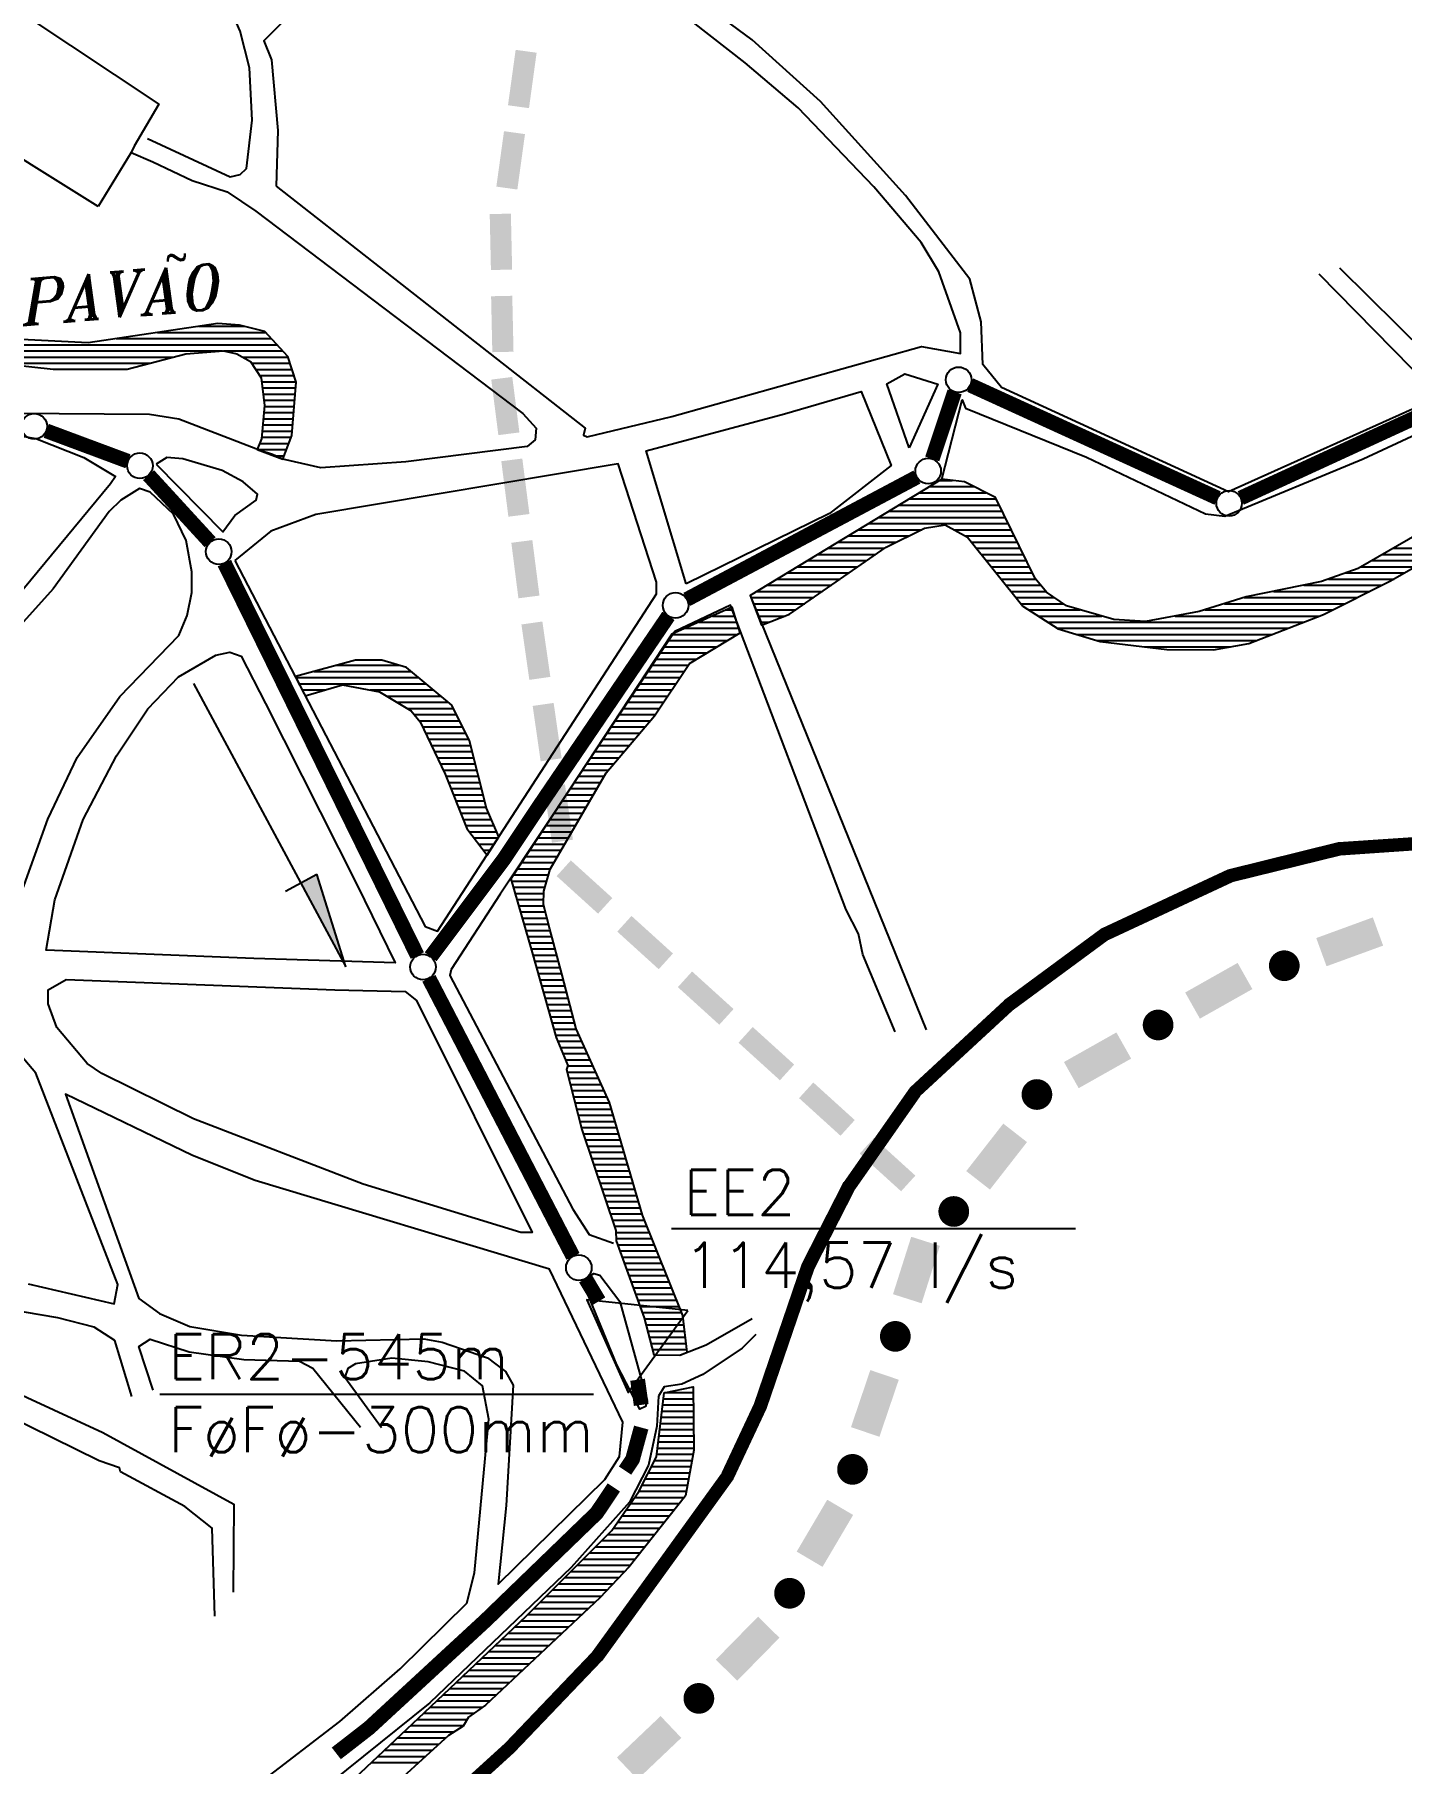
# Model space of a CAD drawing. Extents: x 628876 to 634043, y 7506730 to 7509520.
# Drawn here: x 630211 to 630626, y 7507552 to 7508078 of the extents above; entities that cross this region are included whole.
import ezdxf

# ---------------------------------------------------------------- set-up
doc = ezdxf.new("R2010")
doc.units = 0
doc.header["$LTSCALE"] = 40
doc.header["$MEASUREMENT"] = 0
doc.linetypes.add('DASHED', pattern=[0.75, 0.5, -0.25])
doc.linetypes.add('HIDDEN', pattern=[0.375, 0.25, -0.125])
doc.layers.get('0').update_dxf_attribs({"linetype": 'CONTINUOUS'})
for name, color, linetype in [('ESTACAO', 5, 'CONTINUOUS'), ('HATCH', 150, 'CONTINUOUS'), ('L-FERREA', 6, 'CONTINUOUS'), ('LIMITE-BACIA', 3, 'CONTINUOUS'), ('LIMITE-PROJETO', 1, 'CONTINUOUS'), ('RIO', 4, 'CONTINUOUS'), ('RUA', 7, 'CONTINUOUS'), ('TEXTO', 5, 'CONTINUOUS')]:
    doc.layers.add(name, color=color, linetype=linetype)
doc.styles.add('GOTHICI', font='ITALICT8.SHX', dxfattribs={"height": 1.641651})
doc.styles.get("Standard").update_dxf_attribs({"font": 'ROMANSBR.SHX'})

# ---------------------------------------------------------------- blocks, each defined once
blk = doc.blocks.new('*X13')
at = {"color": 0}
for p, q in [((630247.96, 7507987.5), (630280.87, 7507987.5)), ((630260.49, 7507989.37), (630274.39, 7507989.37)), ((630183.08, 7507983.75), (630284.33, 7507983.75)), ((630187.88, 7507981.87), (630267.79, 7507981.87)), ((630235.44, 7507985.62), (630282.6, 7507985.62)), ((630268.2, 7507981.87), (630286.06, 7507981.87)), ((630192.69, 7507980), (630252.69, 7507980)), ((630199.7, 7507978.12), (630245.59, 7507978.12)), ((630273.85, 7507980), (630287.67, 7507980)), ((630276.62, 7507978.12), (630288.28, 7507978.12)), ((630277.84, 7507976.25), (630288.89, 7507976.25)), ((630279.07, 7507974.37), (630289.49, 7507974.37)), ((630279.68, 7507972.5), (630290.1, 7507972.5)), ((630279.92, 7507970.62), (630289.99, 7507970.62)), ((630280.15, 7507968.75), (630289.85, 7507968.75)), ((630280.39, 7507966.87), (630289.7, 7507966.87)), ((630280.22, 7507961.25), (630289.26, 7507961.25)), ((630280.39, 7507963.12), (630289.41, 7507963.12)), ((630280.56, 7507965), (630289.56, 7507965)), ((630279.71, 7507955.62), (630288.66, 7507955.62)), ((630279.88, 7507957.5), (630288.97, 7507957.5)), ((630280.05, 7507959.37), (630289.12, 7507959.37)), ((630278.45, 7507951.87), (630287.26, 7507951.87)), ((630279.09, 7507953.75), (630287.96, 7507953.75)), ((630283.35, 7507950), (630286.56, 7507950))]:
    blk.add_line(p, q, dxfattribs=at)
blk = doc.blocks.new('*X12')
at = {"color": 0}
for p, q in [((630290.16, 7507882.5), (630327.44, 7507882.5)), ((630295.53, 7507884.37), (630325.17, 7507884.37)), ((630302.37, 7507886.25), (630321.5, 7507886.25)), ((630291.11, 7507880.62), (630329.7, 7507880.62)), ((630292.06, 7507878.75), (630298.99, 7507878.75)), ((630312.64, 7507878.75), (630331.97, 7507878.75)), ((630317.77, 7507876.87), (630334.23, 7507876.87)), ((630320.89, 7507875), (630336.49, 7507875)), ((630324.01, 7507873.12), (630338.05, 7507873.12)), ((630326.14, 7507871.25), (630338.97, 7507871.25)), ((630327.68, 7507869.37), (630339.89, 7507869.37)), ((630328.66, 7507867.5), (630340.81, 7507867.5)), ((630329.55, 7507865.62), (630341.73, 7507865.62)), ((630330.44, 7507863.75), (630342.64, 7507863.75)), ((630331.33, 7507861.87), (630343.23, 7507861.87)), ((630332.22, 7507860), (630343.71, 7507860)), ((630333.11, 7507858.12), (630344.18, 7507858.12)), ((630334, 7507856.25), (630344.66, 7507856.25)), ((630334.89, 7507854.37), (630345.13, 7507854.37)), ((630335.73, 7507852.5), (630345.61, 7507852.5)), ((630336.48, 7507850.62), (630346.08, 7507850.62)), ((630337.23, 7507848.75), (630346.56, 7507848.75)), ((630337.99, 7507846.87), (630347.03, 7507846.87)), ((630338.74, 7507845), (630347.51, 7507845)), ((630339.49, 7507843.12), (630347.98, 7507843.12)), ((630340.25, 7507841.25), (630348.74, 7507841.25)), ((630341, 7507839.37), (630349.54, 7507839.37)), ((630341.75, 7507837.5), (630350.34, 7507837.5)), ((630342.86, 7507835.62), (630351.15, 7507835.62)), ((630344.29, 7507833.75), (630351.63, 7507833.75)), ((630345.71, 7507831.87), (630350.41, 7507831.87)), ((630347.14, 7507830), (630349.2, 7507830))]:
    blk.add_line(p, q, dxfattribs=at)
blk = doc.blocks.new('*X6')
at = {"color": 0}
for p, q in [((630482.89, 7507940.62), (630496.29, 7507940.62)), ((630485.98, 7507942.5), (630489.79, 7507942.5)), ((630473.62, 7507935), (630503.97, 7507935)), ((630476.71, 7507936.87), (630503.05, 7507936.87)), ((630479.8, 7507938.75), (630499.96, 7507938.75)), ((630464.34, 7507929.37), (630506.73, 7507929.37)), ((630467.44, 7507931.25), (630505.81, 7507931.25)), ((630470.53, 7507933.12), (630504.89, 7507933.12)), ((630455.07, 7507923.75), (630472.78, 7507923.75)), ((630458.16, 7507925.62), (630476.61, 7507925.62)), ((630461.25, 7507927.5), (630480.43, 7507927.5)), ((630490.33, 7507927.5), (630507.65, 7507927.5)), ((630493.75, 7507925.62), (630508.57, 7507925.62)), ((630495.61, 7507923.75), (630509.49, 7507923.75)), ((630445.8, 7507918.12), (630463.76, 7507918.12)), ((630448.89, 7507920), (630466.45, 7507920)), ((630451.98, 7507921.87), (630469.14, 7507921.87)), ((630497.1, 7507921.87), (630510.41, 7507921.87)), ((630498.6, 7507920), (630511.32, 7507920)), ((630500.09, 7507918.12), (630512.24, 7507918.12)), ((630617.34, 7507918.12), (630633.9, 7507918.12)), ((630620.61, 7507920), (630637.16, 7507920)), ((630623.88, 7507921.87), (630640.42, 7507921.87)), ((630439.62, 7507914.37), (630458.37, 7507914.37)), ((630442.71, 7507916.25), (630461.06, 7507916.25)), ((630501.58, 7507916.25), (630513.16, 7507916.25)), ((630503.08, 7507914.37), (630514.08, 7507914.37)), ((630609.41, 7507914.37), (630627.38, 7507914.37)), ((630614.08, 7507916.25), (630630.64, 7507916.25)), ((630430.35, 7507908.75), (630450.28, 7507908.75)), ((630433.44, 7507910.62), (630452.98, 7507910.62)), ((630436.53, 7507912.5), (630455.67, 7507912.5)), ((630504.57, 7507912.5), (630515.03, 7507912.5)), ((630506.07, 7507910.62), (630516.57, 7507910.62)), ((630507.56, 7507908.75), (630518.11, 7507908.75)), ((630587.41, 7507908.75), (630616.75, 7507908.75)), ((630596.65, 7507910.62), (630620.52, 7507910.62)), ((630604.22, 7507912.5), (630624.12, 7507912.5)), ((630420.92, 7507903.12), (630423.05, 7507903.12)), ((630428.46, 7507906.87), (630447.59, 7507906.87)), ((630429.18, 7507905), (630444.9, 7507905)), ((630429.9, 7507903.12), (630442.2, 7507903.12)), ((630509.06, 7507906.87), (630520.68, 7507906.87)), ((630510.55, 7507905), (630523.45, 7507905)), ((630512.9, 7507903.12), (630528.64, 7507903.12)), ((630566.55, 7507903.12), (630605.46, 7507903.12)), ((630572.52, 7507905), (630609.22, 7507905)), ((630578.5, 7507906.87), (630612.99, 7507906.87)), ((630408.46, 7507897.5), (630424.81, 7507897.5)), ((630412.62, 7507899.37), (630424.23, 7507899.37)), ((630416.77, 7507901.25), (630423.64, 7507901.25)), ((630430.62, 7507901.25), (630438.89, 7507901.25)), ((630431.34, 7507899.37), (630433.95, 7507899.37)), ((630515.85, 7507901.25), (630535.23, 7507901.25)), ((630518.79, 7507899.37), (630596.64, 7507899.37)), ((630521.74, 7507897.5), (630591.84, 7507897.5)), ((630557.54, 7507901.25), (630601.44, 7507901.25)), ((630401.95, 7507891.87), (630418.17, 7507891.87)), ((630403.19, 7507893.75), (630421.3, 7507893.75)), ((630404.43, 7507895.62), (630424.43, 7507895.62)), ((630527.69, 7507895.62), (630587.04, 7507895.62)), ((630533.84, 7507893.75), (630582.24, 7507893.75)), ((630548.26, 7507891.87), (630574.39, 7507891.87)), ((630399.48, 7507888.12), (630411.92, 7507888.12)), ((630400.72, 7507890), (630415.04, 7507890)), ((630395.77, 7507882.5), (630406.89, 7507882.5)), ((630397.01, 7507884.37), (630408.14, 7507884.37)), ((630398.25, 7507886.25), (630409.39, 7507886.25)), ((630392.07, 7507876.87), (630403.14, 7507876.87)), ((630393.3, 7507878.75), (630404.39, 7507878.75)), ((630394.54, 7507880.62), (630405.64, 7507880.62)), ((630388.36, 7507871.25), (630399.38, 7507871.25)), ((630389.59, 7507873.12), (630400.63, 7507873.12)), ((630390.83, 7507875), (630401.89, 7507875)), ((630384.65, 7507865.62), (630394.71, 7507865.62)), ((630385.89, 7507867.5), (630396.29, 7507867.5)), ((630387.12, 7507869.37), (630397.87, 7507869.37)), ((630382.18, 7507861.87), (630391.55, 7507861.87)), ((630383.41, 7507863.75), (630393.13, 7507863.75)), ((630378.47, 7507856.25), (630386.81, 7507856.25)), ((630379.71, 7507858.12), (630388.39, 7507858.12)), ((630380.94, 7507860), (630389.97, 7507860)), ((630374.76, 7507850.62), (630382.81, 7507850.62)), ((630376, 7507852.5), (630383.91, 7507852.5)), ((630377.23, 7507854.37), (630385.23, 7507854.37)), ((630371.05, 7507845), (630379.52, 7507845)), ((630372.29, 7507846.87), (630380.62, 7507846.87)), ((630373.53, 7507848.75), (630381.71, 7507848.75)), ((630367.35, 7507839.37), (630376.23, 7507839.37)), ((630368.58, 7507841.25), (630377.33, 7507841.25)), ((630369.82, 7507843.12), (630378.42, 7507843.12)), ((630364.87, 7507835.62), (630374.04, 7507835.62)), ((630366.11, 7507837.5), (630375.13, 7507837.5)), ((630361.17, 7507830), (630370.75, 7507830)), ((630362.4, 7507831.87), (630371.84, 7507831.87)), ((630363.64, 7507833.75), (630372.94, 7507833.75)), ((630357.46, 7507824.37), (630367.46, 7507824.37)), ((630358.69, 7507826.25), (630368.55, 7507826.25)), ((630359.93, 7507828.12), (630369.65, 7507828.12)), ((630355.68, 7507820.62), (630366.36, 7507820.62)), ((630356.22, 7507822.5), (630366.9, 7507822.5)), ((630356.22, 7507818.75), (630365.82, 7507818.75)), ((630356.76, 7507816.87), (630365.46, 7507816.87)), ((630357.31, 7507815), (630365.44, 7507815)), ((630357.85, 7507813.12), (630365.51, 7507813.12)), ((630358.39, 7507811.25), (630365.98, 7507811.25)), ((630358.94, 7507809.37), (630366.44, 7507809.37)), ((630359.48, 7507807.5), (630366.91, 7507807.5)), ((630360.02, 7507805.62), (630367.38, 7507805.62)), ((630360.56, 7507803.75), (630367.88, 7507803.75)), ((630361.11, 7507801.87), (630368.39, 7507801.87)), ((630361.65, 7507800), (630368.89, 7507800)), ((630362.19, 7507798.12), (630369.4, 7507798.12)), ((630362.72, 7507796.25), (630369.9, 7507796.25)), ((630363.25, 7507794.37), (630370.41, 7507794.37)), ((630363.78, 7507792.5), (630370.91, 7507792.5)), ((630364.31, 7507790.62), (630371.41, 7507790.62)), ((630364.84, 7507788.75), (630371.9, 7507788.75)), ((630365.37, 7507786.87), (630372.39, 7507786.87)), ((630365.9, 7507785), (630372.88, 7507785)), ((630366.43, 7507783.12), (630373.38, 7507783.12)), ((630366.96, 7507781.25), (630373.87, 7507781.25)), ((630367.49, 7507779.37), (630374.36, 7507779.37)), ((630368.02, 7507777.5), (630374.85, 7507777.5)), ((630368.55, 7507775.62), (630375.35, 7507775.62)), ((630369.08, 7507773.75), (630376.2, 7507773.75)), ((630369.76, 7507771.87), (630377.05, 7507771.87)), ((630370.54, 7507770), (630377.9, 7507770)), ((630371.31, 7507768.12), (630378.75, 7507768.12)), ((630372.09, 7507766.25), (630379.6, 7507766.25)), ((630372.55, 7507762.5), (630381.3, 7507762.5)), ((630372.78, 7507764.37), (630380.45, 7507764.37)), ((630373.04, 7507760.62), (630382.15, 7507760.62)), ((630373.53, 7507758.75), (630383, 7507758.75)), ((630374.02, 7507756.87), (630383.86, 7507756.87)), ((630374.51, 7507755), (630384.71, 7507755)), ((630375, 7507753.12), (630385.53, 7507753.12)), ((630375.48, 7507751.25), (630386.08, 7507751.25)), ((630375.97, 7507749.37), (630386.62, 7507749.37)), ((630376.46, 7507747.5), (630387.17, 7507747.5)), ((630376.95, 7507745.62), (630387.72, 7507745.62)), ((630377.53, 7507743.75), (630388.27, 7507743.75)), ((630378.16, 7507741.87), (630388.81, 7507741.87)), ((630378.79, 7507740), (630389.36, 7507740)), ((630379.41, 7507738.12), (630389.91, 7507738.12)), ((630380.04, 7507736.25), (630390.46, 7507736.25)), ((630380.67, 7507734.37), (630391.01, 7507734.37)), ((630381.3, 7507732.5), (630391.55, 7507732.5)), ((630381.92, 7507730.62), (630392.1, 7507730.62)), ((630382.55, 7507728.75), (630392.65, 7507728.75)), ((630383.18, 7507726.87), (630393.2, 7507726.87)), ((630383.8, 7507725), (630393.74, 7507725)), ((630384.43, 7507723.12), (630394.29, 7507723.12)), ((630385.06, 7507721.25), (630394.84, 7507721.25)), ((630385.68, 7507719.37), (630395.39, 7507719.37)), ((630386.31, 7507717.5), (630396.1, 7507717.5)), ((630386.94, 7507715.62), (630396.85, 7507715.62)), ((630387.4, 7507713.75), (630397.6, 7507713.75)), ((630387.45, 7507711.87), (630398.36, 7507711.87)), ((630387.91, 7507710), (630399.11, 7507710)), ((630388.6, 7507708.12), (630399.86, 7507708.12)), ((630389.28, 7507706.25), (630400.61, 7507706.25)), ((630389.97, 7507704.37), (630401.37, 7507704.37)), ((630390.65, 7507702.5), (630402.12, 7507702.5)), ((630391.34, 7507700.62), (630402.87, 7507700.62)), ((630392.03, 7507698.75), (630403.63, 7507698.75)), ((630392.71, 7507696.87), (630404.38, 7507696.87)), ((630393.4, 7507695), (630405.13, 7507695)), ((630394.08, 7507693.12), (630405.89, 7507693.12)), ((630394.77, 7507691.25), (630406.64, 7507691.25)), ((630395.46, 7507689.37), (630407.39, 7507689.37)), ((630396.11, 7507687.5), (630407.87, 7507687.5)), ((630396.59, 7507685.62), (630408.1, 7507685.62)), ((630397.07, 7507683.75), (630408.33, 7507683.75)), ((630397.56, 7507681.87), (630408.55, 7507681.87)), ((630398.04, 7507680), (630408.78, 7507680)), ((630398.52, 7507678.12), (630409.01, 7507678.12))]:
    blk.add_line(p, q, dxfattribs=at)
blk = doc.blocks.new('*X5')
at = {"color": 0}
for p, q in [((630401.66, 7507661.25), (630410.97, 7507661.25)), ((630401.89, 7507663.12), (630410.95, 7507663.12)), ((630402.19, 7507665), (630410.92, 7507665)), ((630400.98, 7507655.62), (630411.04, 7507655.62)), ((630401.21, 7507657.5), (630411.02, 7507657.5)), ((630401.43, 7507659.37), (630411, 7507659.37)), ((630400.3, 7507650), (630411.12, 7507650)), ((630400.53, 7507651.87), (630411.09, 7507651.87)), ((630400.75, 7507653.75), (630411.07, 7507653.75)), ((630399.84, 7507646.25), (630410.93, 7507646.25)), ((630400.07, 7507648.12), (630411.14, 7507648.12)), ((630397.31, 7507640.62), (630409.9, 7507640.62)), ((630398.25, 7507642.5), (630410.24, 7507642.5)), ((630399.18, 7507644.37), (630410.58, 7507644.37)), ((630394.49, 7507635), (630408.88, 7507635)), ((630395.43, 7507636.87), (630409.22, 7507636.87)), ((630396.37, 7507638.75), (630409.56, 7507638.75)), ((630390.58, 7507629.37), (630405.26, 7507629.37)), ((630391.89, 7507631.25), (630406.75, 7507631.25)), ((630393.2, 7507633.12), (630408.25, 7507633.12)), ((630386.64, 7507623.75), (630400.77, 7507623.75)), ((630387.95, 7507625.62), (630402.27, 7507625.62)), ((630389.26, 7507627.5), (630403.76, 7507627.5)), ((630383.08, 7507620), (630397.78, 7507620)), ((630384.96, 7507621.87), (630399.28, 7507621.87)), ((630377.45, 7507614.37), (630393.3, 7507614.37)), ((630379.33, 7507616.25), (630394.79, 7507616.25)), ((630381.2, 7507618.12), (630396.29, 7507618.12)), ((630371.82, 7507608.75), (630388.32, 7507608.75)), ((630373.7, 7507610.62), (630390.1, 7507610.62)), ((630375.58, 7507612.5), (630391.8, 7507612.5)), ((630366.19, 7507603.12), (630383, 7507603.12)), ((630368.07, 7507605), (630384.77, 7507605)), ((630369.95, 7507606.87), (630386.55, 7507606.87)), ((630360.56, 7507597.5), (630377.08, 7507597.5)), ((630362.44, 7507599.37), (630379.07, 7507599.37)), ((630364.32, 7507601.25), (630381.07, 7507601.25)), ((630356.64, 7507593.75), (630373.09, 7507593.75)), ((630358.61, 7507595.62), (630375.08, 7507595.62)), ((630350.71, 7507588.12), (630367.11, 7507588.12)), ((630352.69, 7507590), (630369.1, 7507590)), ((630354.66, 7507591.87), (630371.1, 7507591.87)), ((630344.79, 7507582.5), (630361.13, 7507582.5)), ((630346.77, 7507584.37), (630363.12, 7507584.37)), ((630348.74, 7507586.25), (630365.11, 7507586.25)), ((630338.87, 7507576.87), (630355.14, 7507576.87)), ((630340.84, 7507578.75), (630357.14, 7507578.75)), ((630342.82, 7507580.62), (630359.13, 7507580.62)), ((630332.95, 7507571.25), (630349.16, 7507571.25)), ((630334.92, 7507573.12), (630351.15, 7507573.12)), ((630336.9, 7507575), (630353.15, 7507575)), ((630329, 7507567.5), (630344.29, 7507567.5)), ((630330.97, 7507569.37), (630346.96, 7507569.37)), ((630323.01, 7507561.87), (630338.32, 7507561.87)), ((630325.01, 7507563.75), (630341.04, 7507563.75)), ((630327, 7507565.62), (630342.19, 7507565.62)), ((630317.03, 7507556.25), (630331.62, 7507556.25)), ((630319.02, 7507558.12), (630333.69, 7507558.12)), ((630321.02, 7507560), (630335.76, 7507560)), ((630313.04, 7507552.5), (630327.48, 7507552.5)), ((630315.03, 7507554.37), (630329.55, 7507554.37))]:
    blk.add_line(p, q, dxfattribs=at)
blk = doc.blocks.new('G2')
at = {"layer": 'LIMITE-BACIA'}
blk.add_solid([(-8.51, -3.31), (-8.54, 3.14), (8.51, -3.22), (8.48, 3.22)], dxfattribs=at)
blk = doc.blocks.new('R2')
at = {"layer": 'LIMITE-PROJETO', "const_width": 4.67}
blk.add_lwpolyline([(-18.81, 0.21, 1), (-23.48, 0.24, 1)], format="xyb", close=True, dxfattribs=at)
at = {"layer": 'LIMITE-PROJETO'}
blk.add_solid([(9.23, 4.57), (9.16, -4.57), (-9.09, 4.7), (-9.16, -4.43)], dxfattribs=at)

msp = doc.modelspace()

# ---------------------------------------------------------------- linework, layer by layer
at = {"layer": 'ESTACAO'}
for p, q in [((630258.9, 7507880.76), (630305.33, 7507794.55)), ((630286.88, 7507817.54), (630296.48, 7507822.67)), ((630305.33, 7507794.55), (630296.48, 7507822.67))]:
    msp.add_line(p, q, dxfattribs=at)
at = {"layer": 'ESTACAO', "const_width": 4.5}
for points in [[(630490.44, 7507969.41), (630483.64, 7507949.02)], [(630570.42, 7507937.14), (630495.21, 7507971.48)], [(630639.08, 7507965.49), (630577.48, 7507937.15)], [(630239.01, 7507948.32), (630214.15, 7507957.58)], [(630264, 7507923.69), (630245.28, 7507944.1)], [(630478.98, 7507943.5), (630409.01, 7507906.31)], [(630327.03, 7507797.98), (630268.34, 7507917.34)], [(630403.4, 7507901.27), (630364.17, 7507843.5), (630353.27, 7507827.16), (630331.08, 7507797.6)], [(630330.54, 7507791.04), (630374.37, 7507706.46)], [(630378.16, 7507699.68), (630382.27, 7507692.82)]]:
    msp.add_lwpolyline(points, dxfattribs=at)
at = {"layer": 'ESTACAO'}
msp.add_lwpolyline([(630409.3, 7507690.01), (630378.61, 7507693.2), (630391.19, 7507665.02)], close=True, dxfattribs=at)
at = {"layer": 'ESTACAO', "linetype": 'HIDDEN', "const_width": 4.5}
for points in [[(630394.03, 7507668.93), (630395.12, 7507661.28)], [(630395.13, 7507654.38), (630392.5, 7507644.74), (630390.21, 7507641.31)], [(630386.79, 7507636.18), (630381.6, 7507628.41), (630347.82, 7507595.74), (630312.4, 7507563.06), (630302.38, 7507555.27)]]:
    msp.add_lwpolyline(points, dxfattribs=at)
at = {"layer": 'ESTACAO'}
for centre in [(630491.67, 7507973.1), (630210.51, 7507958.94), (630242.65, 7507946.96), (630482.41, 7507945.33), (630573.95, 7507935.53), (630266.63, 7507920.82), (630405.58, 7507904.49), (630328.75, 7507794.49), (630328.75, 7507794.49), (630376.15, 7507703.01)]:
    msp.add_circle(centre, 3.89, dxfattribs=at)
msp.add_solid([(630296.48, 7507822.67), (630291.68, 7507820.1), (630305.33, 7507794.55)], dxfattribs=at)
at = {"layer": 'L-FERREA', "linetype": 'DASHED', "const_width": 3.54, "flags": 128}
msp.add_lwpolyline([(629510.04, 7507082.37), (629548.63, 7507088.85), (629577.45, 7507090.32), (629611.95, 7507089.48), (629643.03, 7507085.27), (629684.42, 7507077.56), (629714.61, 7507072.19), (629731.33, 7507071.48), (629760.05, 7507074.7), (629800.72, 7507086.93), (629835.04, 7507100.9), (629862.55, 7507113.81), (629905.54, 7507140.83), (629942.28, 7507169.61), (629970.98, 7507197.83), (630025.36, 7507249.63), (630083.75, 7507304.8), (630112.95, 7507331.83), (630236.03, 7507447.81), (630293.26, 7507500.72), (630355.12, 7507557.05), (630381.6, 7507584.79), (630401.78, 7507612.55), (630421.41, 7507639.78), (630431.34, 7507660.94), (630445.88, 7507703.38), (630458.47, 7507728.05), (630478.41, 7507756.6), (630506.82, 7507782.87), (630536.33, 7507804.62), (630574.24, 7507822.34), (630607.52, 7507830.52), (630637.36, 7507832.53), (630657.5, 7507830.69), (630681.58, 7507823.77), (630735.19, 7507797.3), (630837.02, 7507743.68), (630896.47, 7507712.53), (630970.13, 7507678.41), (631000.86, 7507665.61), (631022.1, 7507660.27), (631050.13, 7507657.75), (631071.87, 7507657.58), (631095.9, 7507659.67), (631153.41, 7507669.44), (631186.26, 7507673.71), (631211.15, 7507674.07), (631237.75, 7507673.86), (631266.58, 7507670.8), (631315.82, 7507663.05), (631363.28, 7507650.22), (631394.41, 7507638.63), (631469.24, 7507615.88), (631557.6, 7507583.95), (631660.79, 7507549.04), (631672.68, 7507545.55), (631718.05, 7507529.27), (631755.65, 7507520.41), (631790.45, 7507515.57), (631825.85, 7507514.72), (631864.62, 7507517.25), (631902.16, 7507521.5), (631932.15, 7507523.52), (631973.51, 7507521.49), (632038.84, 7507518.13), (632119.53, 7507515.21), (632196.24, 7507512.9), (632310.44, 7507511.99), (632360.37, 7507510.45), (632375.52, 7507509.21), (632392.3, 7507505.16), (632420.96, 7507494.22), (632441.13, 7507482.82), (632466.92, 7507464.01), (632519.25, 7507410.31), (632579.03, 7507352.46), (632683.33, 7507250.56), (632760, 7507175)], dxfattribs=at)
at = {"layer": 'L-FERREA'}
for points in [[(630292.1, 7507501.99), (630353.92, 7507558.28), (630380.27, 7507585.89), (630400.38, 7507613.56), (630419.92, 7507640.66), (630429.74, 7507661.59), (630444.29, 7507704.06), (630456.99, 7507728.94), (630477.1, 7507757.74), (630505.73, 7507784.2), (630535.45, 7507806.11), (630573.66, 7507823.97), (630607.25, 7507832.22), (630637.38, 7507834.25)], [(630294.5, 7507499.38), (630356.39, 7507555.74), (630383, 7507583.62), (630403.26, 7507611.48), (630422.98, 7507638.85), (630433.03, 7507660.26), (630447.56, 7507702.67), (630460.03, 7507727.11), (630479.79, 7507755.4), (630507.99, 7507781.47), (630537.27, 7507803.05), (630574.84, 7507820.62), (630607.8, 7507828.71), (630637.34, 7507830.7)]]:
    msp.add_lwpolyline(points, dxfattribs=at)
at = {"layer": 'RIO', "linetype": 'CONTINUOUS'}
for points in [[(630196.65, 7507978.45), (630216.25, 7507976.34), (630238.74, 7507976.31), (630256.59, 7507981.03), (630268.1, 7507981.9), (630272.14, 7507980.97), (630276.29, 7507978.62), (630279.54, 7507973.66), (630280.59, 7507965.27), (630279.67, 7507955.17), (630278.34, 7507951.92), (630286.15, 7507948.92), (630288.87, 7507956.18), (630290.13, 7507972.41), (630287.6, 7507980.21), (630280.63, 7507987.76), (630272.94, 7507989.75), (630266.3, 7507990.25), (630226.9, 7507984.35), (630204.6, 7507985.44)], [(630640.43, 7507931.37), (630613.2, 7507915.74), (630602.08, 7507911.73), (630579.08, 7507907.06), (630564.85, 7507902.59), (630548.53, 7507899.59), (630538.91, 7507900.2), (630524.46, 7507904.32), (630518.35, 7507908.46), (630514.95, 7507912.61), (630502.86, 7507937.27), (630493.44, 7507942.08), (630486.59, 7507942.87), (630428.24, 7507907.47), (630431.67, 7507898.51), (630431.67, 7507898.51), (630440.25, 7507901.77), (630469.59, 7507922.19), (630481.33, 7507927.94), (630487.56, 7507929.02), (630494.39, 7507925.27), (630511.17, 7507904.22), (630521.92, 7507897.39), (630534.68, 7507893.49), (630554.99, 7507891.07), (630569.21, 7507890.96), (630579.97, 7507892.86), (630602.63, 7507901.72), (630623.07, 7507911.9), (630650.79, 7507927.84)], [(630425.25, 7507896.12), (630422.78, 7507903.96), (630404.48, 7507895.7), (630355.47, 7507821.35), (630361.96, 7507798.93), (630369.3, 7507772.99), (630372.82, 7507764.48), (630372.36, 7507763.26), (630377.09, 7507745.06), (630387.38, 7507714.31), (630387.47, 7507711.19), (630396.04, 7507687.78), (630398.93, 7507676.52), (630406.92, 7507676.45), (630409.11, 7507677.31), (630407.75, 7507688.5), (630395.51, 7507718.97), (630385.48, 7507753.3), (630375.34, 7507775.65), (630371.06, 7507791.97), (630367.28, 7507806.01), (630365.43, 7507813.45), (630365.46, 7507817.5), (630367.41, 7507824.29), (630384.5, 7507853.51), (630399.13, 7507870.87), (630409.79, 7507886.85), (630425.25, 7507896.12)], [(630307.97, 7507547.74), (630329.18, 7507567.67), (630360.19, 7507597.13), (630386.17, 7507623.09), (630394.44, 7507634.89), (630399.75, 7507645.51), (630402.12, 7507664.98), (630410.9, 7507666.81), (630411.15, 7507647.48), (630408.62, 7507633.59), (630391.45, 7507612.05), (630382.53, 7507602.63), (630347.77, 7507569.94), (630342.61, 7507566.32), (630340.95, 7507563.6), (630336.55, 7507560.72), (630314.67, 7507540.89)]]:
    msp.add_lwpolyline(points, dxfattribs=at)
msp.add_lwpolyline([(630292.96, 7507876.98), (630304.25, 7507880.3), (630315.55, 7507878.21), (630325.19, 7507872.41), (630327.91, 7507869.1), (630335.46, 7507853.16), (630342.11, 7507836.61), (630348.25, 7507828.54), (630351.82, 7507834.05), (630348.05, 7507842.84), (630342.87, 7507863.28), (630337.57, 7507874.11), (630323.69, 7507885.6), (630316.27, 7507887.79), (630308.22, 7507887.85), (630289.98, 7507882.85)], close=True, dxfattribs=at)
at = {"layer": 'RUA', "linetype": 'CONTINUOUS'}
for points in [[(630284.07, 7508032), (630378.11, 7507958.41), (630377.56, 7507956.28), (630378.67, 7507955.71), (630404.45, 7507961.94), (630480.39, 7507983.18), (630492.22, 7507981.11), (630492.27, 7507987.42), (630485.69, 7508005.97), (630480.28, 7508014.87), (630465.85, 7508031.79), (630442.89, 7508055.87), (630426.78, 7508069.51), (630410.59, 7508082.04), (630387.11, 7508097.08), (630386.17, 7508100.96), (630416.99, 7508211.75), (630416.23, 7508212.68), (630280.37, 7508076.19), (630282.7, 7508070.46), (630284.64, 7508048.96)], [(630229.96, 7508025.77), (630188.19, 7508051.87), (630207.97, 7508083.84), (630248.45, 7508056.92), (630240.91, 7508044.21), (630239.97, 7508042.24), (630239.97, 7508042.24)], [(630247.61, 7507947.4), (630267.84, 7507926.84), (630271.49, 7507931.78), (630278.05, 7507936.47), (630278.37, 7507938.3), (630274.06, 7507942.06), (630267.67, 7507945.54), (630255.7, 7507949.06), (630250.83, 7507949.51)], [(630271.56, 7507918.14), (630329.45, 7507806.76), (630333.21, 7507805.36), (630399.76, 7507907.95), (630399.79, 7507911.54), (630388.15, 7507947.57), (630296.13, 7507932.15), (630282.43, 7507927.05)], [(630280.88, 7507874.61), (630308.62, 7507819.55), (630320.29, 7507795.74), (630277.3, 7507797.08), (630214.16, 7507799.63), (630216.79, 7507814.87), (630225.34, 7507839.37), (630235.56, 7507858.72), (630245.07, 7507873.05), (630254.43, 7507882.77), (630265.71, 7507889.33), (630270.02, 7507890.25), (630273.46, 7507889.08)], [(630301.94, 7507787.49), (630323.31, 7507787.01), (630326.82, 7507784.26), (630362, 7507713.74), (630358.56, 7507713.77), (630310.53, 7507728.46), (630258.99, 7507748.3), (630231.02, 7507762.1), (630226.57, 7507765.12), (630217.34, 7507776.07), (630214.71, 7507783.29), (630214.74, 7507787.52), (630220.21, 7507790.65)], [(630389.51, 7507656.04), (630367.26, 7507702.52), (630277.66, 7507729.49), (630258.68, 7507737.18), (630219.98, 7507755.78), (630242.3, 7507693.67), (630248.56, 7507689.04), (630257.79, 7507685.11), (630273.51, 7507682.52), (630302.52, 7507680.8), (630328.97, 7507681.35), (630334.56, 7507680.35), (630348.34, 7507675.64), (630353.86, 7507671.43), (630356.14, 7507667.25), (630354.05, 7507630.63), (630351.61, 7507606.72), (630384.03, 7507638.63), (630388.55, 7507645.61)], [(630379.03, 7507700.18), (630380.71, 7507701.23), (630382.54, 7507700.76), (630388.61, 7507692.69), (630396.89, 7507662.58), (630396.42, 7507660.82), (630394.73, 7507659.93), (630387.73, 7507673.5), (630377.96, 7507697.22)]]:
    msp.add_lwpolyline(points, close=True, dxfattribs=at)
for points in [[(630244.96, 7508046.46), (630270.13, 7508034.82), (630273.19, 7508035.56), (630275.04, 7508037.38), (630276.79, 7508052.07), (630275.95, 7508068.02), (630273.17, 7508079.1), (630269.78, 7508086.71), (630259.74, 7508096.92), (630241.82, 7508110.17), (630230.16, 7508116.4), (630218.41, 7508121.12), (630199.38, 7508125.56), (630180.52, 7508127.57), (630166.78, 7508126.15), (630158.44, 7508124.63), (630151.58, 7508121.83), (630144, 7508112.19), (630135.25, 7508096.62), (630128.57, 7508081.58), (630121.05, 7508076.66), (630111.13, 7508074.85)], [(630634.73, 7507966.38), (630573.71, 7507939.02), (630504.68, 7507970.78), (630499.03, 7507977.71), (630498.52, 7507990.73), (630495.04, 7508003.66), (630475.51, 7508029.21), (630449.61, 7508057.78), (630428.83, 7508076.56), (630407.19, 7508092.64)], [(630051.66, 7508089.72), (630074.26, 7508019.4), (630135.24, 7507984.4), (630173.4, 7507961.27), (630177.7, 7507959.23), (630190.43, 7507957.71), (630194.24, 7507958.06), (630211, 7507955.22), (630225.55, 7507949.49), (630235.27, 7507943.72), (630233.72, 7507941.47), (630202.66, 7507903.89), (630197.3, 7507899.93), (630191.12, 7507900.5), (630173.89, 7507908.92), (630099.93, 7507939.36), (630070.9, 7507927.24), (630052.71, 7507922.28), (630028.08, 7507918.04), (630000.98, 7507916.73), (629958.47, 7507918.11)], [(630640.15, 7508078.09), (630672.68, 7508051), (630658.19, 7508024.54), (630654.41, 7508021.29), (630654, 7508017.41), (630653.09, 7508003.1), (630656.58, 7507992.36), (630663.72, 7507975.82), (630663.1, 7507974.3), (630660.82, 7507972.76), (630650.72, 7507971.96), (630650.72, 7507971.96), (630650.72, 7507971.96), (630642.88, 7507972.17), (630607.62, 7508007.07)], [(630286.15, 7507948.92), (630282.99, 7507950.42), (630279.24, 7507951.57), (630254.51, 7507961.11), (630245.54, 7507962.52), (630204.34, 7507962.85), (630178.87, 7507966.53), (630086.29, 7508022.26), (630069.4, 7508071.11), (630076.45, 7508071.62), (630111.13, 7508074.85)], [(630239.97, 7508042.24), (630246.62, 7508039.36), (630246.62, 7508039.36), (630258.52, 7508033.69), (630269.18, 7508030.25), (630277.93, 7508024.36), (630359.14, 7507962.84), (630363.17, 7507958.35), (630362.9, 7507954.87), (630360.44, 7507952.76), (630323.49, 7507948.12), (630297.64, 7507946.37), (630286.15, 7507948.92)], [(630601.21, 7508005.3), (630634.95, 7507970.94)], [(630486.59, 7507942.87), (630492.72, 7507966.96), (630493.77, 7507964.51), (630530.58, 7507949.57), (630566.79, 7507932.33), (630572.64, 7507931.64), (630614.68, 7507949.03), (630645.66, 7507963.41), (630656.51, 7507965.35), (630665.16, 7507965.28), (630668.62, 7507962.94), (630682.51, 7507939.5), (630693.78, 7507925.27), (630713.19, 7507908.54), (630732.77, 7507897.87), (630755.07, 7507890.24), (630763.94, 7507888.9), (630749.48, 7507837.67)], [(630205.52, 7507814.03), (630214.59, 7507839.41), (630223.56, 7507858.25), (630236.51, 7507876.73), (630254.49, 7507895.31), (630256.98, 7507901.39), (630258.44, 7507908.4), (630258.49, 7507914.73), (630256.76, 7507924.23), (630252.83, 7507932.25), (630245.74, 7507938.96), (630242.54, 7507940.06), (630236.84, 7507936.5), (630233.29, 7507933), (630216.29, 7507909.53), (630207.22, 7507899.49)], [(630486.59, 7507942.87), (630428.24, 7507907.47), (630481.75, 7507775.37)], [(630472.37, 7507774.75), (630462.53, 7507798.26), (630461.2, 7507804.52), (630457.45, 7507811.88), (630422.29, 7507904.53), (630405.33, 7507896.53), (630352.25, 7507816.66)], [(630352.25, 7507816.66), (630337.27, 7507793.76), (630336.95, 7507791.93), (630374.31, 7507720.82), (630379.31, 7507713.11), (630386.68, 7507710.45)], [(630208.61, 7507698.06), (630234.85, 7507692.01), (630235.97, 7507697.9), (630210.96, 7507762.21), (630206.56, 7507767.43)], [(630240.14, 7507663.84), (630235.01, 7507680.91), (630228.73, 7507684.93), (630217.71, 7507687.76), (630183.6, 7507693.57), (630172.87, 7507693.2), (630167.4, 7507691.43), (630165.88, 7507688.45), (630167.83, 7507684.47), (630170.34, 7507681.06), (630231.4, 7507652.93), (630271.18, 7507631.04), (630270.97, 7507604.28)], [(630398.93, 7507676.52), (630406.92, 7507676.45), (630414.92, 7507679.58), (630428.88, 7507687.6)], [(630430.01, 7507682.68), (630425.79, 7507678.53), (630413.88, 7507670.54), (630407.51, 7507667.63), (630402.08, 7507666.77), (630400.34, 7507663.93)], [(630265.45, 7507596.99), (630264.62, 7507623.77), (630256.29, 7507630.36), (630236.77, 7507640.88), (630236.48, 7507642.1), (630230.24, 7507644.29), (630187.8, 7507665.17), (630158.22, 7507678.13), (630155.42, 7507678.15), (630152.51, 7507677.02), (630104.81, 7507581.86), (630088.71, 7507558.5), (630060.05, 7507521.64)], [(630246.68, 7507665.71), (630242.35, 7507679.04), (630245.72, 7507681.25), (630257.6, 7507677.37), (630274.3, 7507675.09), (630291.2, 7507674.56), (630295.28, 7507672.48), (630309.72, 7507654.5)], [(630279.47, 7507546.51), (630303.47, 7507565.02), (630321.76, 7507580.98), (630342.06, 7507600.97), (630344.44, 7507610.16), (630348.74, 7507656.97), (630346.89, 7507667.11), (630341.34, 7507671.5), (630330.35, 7507674.34), (630319.24, 7507675.49), (630308.22, 7507673.74), (630305.9, 7507672.38), (630305.01, 7507669.76), (630316.12, 7507654.42)], [(630400.34, 7507663.93), (630399.89, 7507654.76), (630397.32, 7507642.91), (630391.59, 7507631.69), (630373.77, 7507611.79), (630330.85, 7507570.63), (630290.44, 7507538.16), (630258.78, 7507515.63), (630219.8, 7507490.63), (630199.74, 7507475.58), (630182.21, 7507460.46), (630121.44, 7507397.92), (630096.53, 7507373.6), (630062.5, 7507336.44), (630049.75, 7507323.06), (630026.61, 7507299.76), (630035.94, 7507288.72)]]:
    msp.add_lwpolyline(points, dxfattribs=at)
at = {"layer": 'RUA'}
for points in [[(630476.65, 7507952.39), (630469.82, 7507971.84), (630475.27, 7507974.9), (630485.34, 7507971.72)], [(630408.77, 7507911.04), (630396.67, 7507951.48), (630438.69, 7507962.78), (630462.03, 7507969.58), (630471.17, 7507947.01), (630452.42, 7507932.41)]]:
    msp.add_lwpolyline(points, close=True, dxfattribs=at)
at = {"layer": 'TEXTO'}
for p, q in [((630404.29, 7507714.89), (630527.18, 7507714.89)), ((630248.75, 7507664.59), (630380.61, 7507664.59))]:
    msp.add_line(p, q, dxfattribs=at)

# ---------------------------------------------------------------- block references
at = {"layer": 'HATCH'}
for name in ['*X13', '*X6', '*X12', '*X5']:
    msp.add_blockref(name, (0, 0), dxfattribs=at)
at = {"layer": 'LIMITE-BACIA', "xscale": 1.0000005, "yscale": 1.0000005, "zscale": 1.0000005}
for p, rotation in [((630358.92, 7508064.62), 81.86783511243488), ((630355.38, 7508039.87), 81.86783511243488), ((630352.41, 7508015.08), 90.97153751191503), ((630352.83, 7507990.09), 90.97153751191503), ((630353.75, 7507965.13), 97.01738828155709), ((630356.8, 7507940.31), 97.01738828155709), ((630359.85, 7507915.5), 97.01738828155709), ((630363.04, 7507890.71), 97.88988694703454), ((630366.47, 7507865.94), 97.88988694703454), ((630369.91, 7507841.18), 97.88988694703454), ((630377.83, 7507818.78), 137.5070467177603), ((630396.27, 7507801.89), 137.5070467177603), ((630414.7, 7507785), 137.5070467177603), ((630433.14, 7507768.11), 137.5070467177603), ((630451.57, 7507751.23), 137.5070467177603), ((630470, 7507734.34), 137.5070467177603)]:
    msp.add_blockref('G2', p, dxfattribs=dict(at, rotation=rotation))
at = {"layer": 'LIMITE-PROJETO', "xscale": 1.0000005, "yscale": 1.0000005, "zscale": 1.0000005}
for p, rotation in [((630610.61, 7507802.06), 20.49101400376648), ((630570.8, 7507787.17), 29.83948615115414), ((630533.93, 7507766.02), 29.83948615115414), ((630503.26, 7507736.74), 52.46235254091262), ((630478.89, 7507702.25), 72.78987234444884), ((630466.25, 7507661.67), 71.69948945891099), ((630451.04, 7507622.16), 59.91746970299894), ((630427.52, 7507587.05), 45.9664175711516), ((630397.55, 7507556.93), 43.97578564176588)]:
    msp.add_blockref('R2', p, dxfattribs=dict(at, rotation=rotation))

# ---------------------------------------------------------------- texts
at = {"layer": 'RIO', "style": 'GOTHICI'}
for s, height, p in [('PAVAO', 13.75, (630207.12, 7507989.73)), ('~', 6.88, (630250.45, 7508007.04))]:
    msp.add_text(s, height=height, rotation=4.7618, dxfattribs=at).set_placement(p)
at = {"layer": 'TEXTO'}
for s, height, p in [('EE2', 13.75, (630407.92, 7507719.06)), ('114,57 l/s', 13.75, (630407.92, 7507696.88)), ('ER2-545m', 13.75, (630251.24, 7507669.09)), ('F%%248F%%248-300mm', 13.7501, (630251.24, 7507646.85))]:
    msp.add_text(s, height=height, dxfattribs=at).set_placement(p)

doc.saveas('drawing.dxf')
